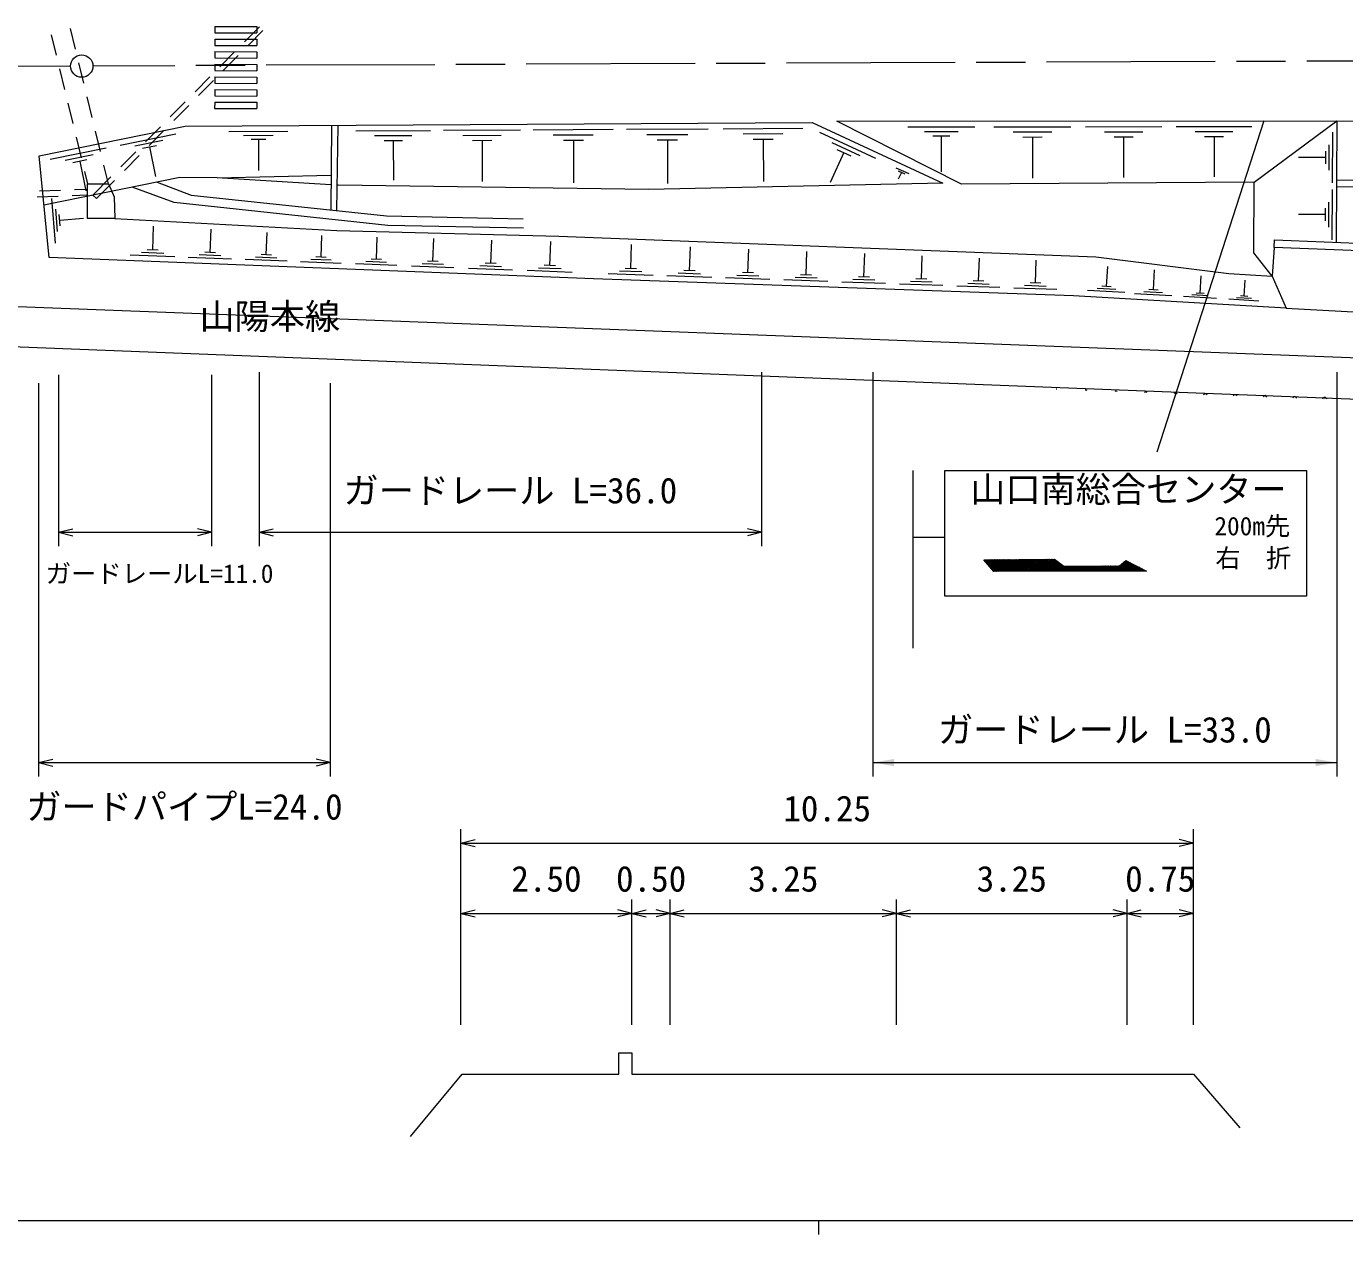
# Model space of a CAD drawing. Units: millimetres, scale not verified. Extents: x 40000 to 680000, y 20000 to 380000.
# Drawn here: x 211662 to 305407, y 204000 to 289948 of the extents above; entities that cross this region are included whole.
import ezdxf
from ezdxf.enums import TextEntityAlignment as Align

# ---------------------------------------------------------------- set-up
doc = ezdxf.new("R2010")
doc.units = ezdxf.units.MM
doc.header["$LTSCALE"] = 1000
doc.linetypes.add('CHAIN', pattern=[18.5, 12, -1.5, 3.5, -1.5])
for name, color, linetype, lineweight in [('M-BGD', 7, 'Continuous', 13), ('M-BMK', 2, 'CHAIN', 13), ('M-BMK-SRVR', 3, 'Continuous', 13), ('M-STR-HTXT', 7, 'Continuous', 13), ('M-STR-STRC', 7, 'Continuous', 13), ('M-TTL-BAND', 7, 'Continuous', 13)]:
    doc.layers.add(name, color=color, linetype=linetype, lineweight=lineweight)
doc.styles.add('ＭＳ ゴシック', font='')
doc.styles.get('ＭＳ ゴシック').set_extended_font_data('MS Gothic')

# ---------------------------------------------------------------- blocks, each defined once
blk = doc.blocks.new('filled_arrow')
at = {"color": 0, "linetype": 'Continuous', "lineweight": -2}
blk.add_solid([(7.5, 1.25), (0, 0), (7.5, -1.25)], dxfattribs=at)

msp = doc.modelspace()

# ---------------------------------------------------------------- linework, layer by layer
at = {"layer": 'M-BGD'}
for p, q in [((215165, 288333), (214810, 289790)), ((225060, 289948), (225059, 289498)), ((225060, 289948), (228060, 289944)), ((227174, 288837), (228230, 289903)), ((228060, 289944), (228059, 289494)), ((213434, 289345), (213789, 287887)), ((225059, 289048), (225058, 288598)), ((225059, 289498), (228059, 289494)), ((225059, 289048), (228059, 289044)), ((228482, 289654), (227426, 288588)), ((228059, 289044), (228058, 288594)), ((225058, 288148), (225057, 287698)), ((225058, 288598), (228058, 288594)), ((225058, 288148), (228058, 288144)), ((225415, 287061), (226471, 288127)), ((226723, 287877), (225667, 286811)), ((228058, 288144), (228057, 287694)), ((214026, 286916), (214381, 285458)), ((215757, 285904), (215402, 287361)), ((225056, 287248), (225056, 286798)), ((225056, 287248), (228056, 287244)), ((225057, 287698), (228057, 287694)), ((228056, 287244), (228056, 286794)), ((223657, 285284), (224712, 286350)), ((224964, 286101), (223909, 285035)), ((225055, 286348), (225055, 285898)), ((225055, 286348), (228055, 286344)), ((225056, 286798), (228056, 286794)), ((228055, 286344), (228055, 285894)), ((225054, 285448), (225054, 284998)), ((225054, 285448), (228054, 285444)), ((225054, 284998), (228054, 284994)), ((225055, 285898), (228055, 285894)), ((228054, 285444), (228054, 284994)), ((214618, 284487), (214974, 283030)), ((216350, 283475), (215994, 284932)), ((221898, 283508), (222953, 284574)), ((223205, 284324), (222150, 283258)), ((225053, 284548), (225052, 284098)), ((225052, 284098), (228052, 284094)), ((225053, 284548), (228053, 284544)), ((228053, 284544), (228052, 284094)), ((216942, 281046), (216587, 282503)), ((218336, 281502), (222301, 282307)), ((220139, 281731), (221194, 282797)), ((221446, 282547), (220391, 281481)), ((226063, 282467), (230257, 282491)), ((227113, 282193), (229210, 282205)), ((233353, 282909), (233307, 276896)), ((233741, 276851), (233846, 282912)), ((235099, 282519), (240407, 282549)), ((236428, 282173), (239082, 282188)), ((241314, 282555), (246808, 282586)), ((242690, 282196), (245436, 282212)), ((247712, 282591), (253396, 282624)), ((249135, 282221), (251978, 282237)), ((254333, 282629), (260144, 282663)), ((255788, 282250), (258694, 282267)), ((261222, 282669), (266877, 282701)), ((262638, 282300), (265465, 282316)), ((268056, 282425), (272045, 280569)), ((274335, 282793), (279111, 282797)), ((275529, 282475), (277917, 282478)), ((280464, 282806), (285947, 282811)), ((281836, 282442), (284577, 282444)), ((286975, 282812), (292403, 282818)), ((288332, 282452), (291046, 282455)), ((293430, 282819), (298805, 282824)), ((294774, 282462), (297461, 282465)), ((304533, 282420), (304513, 278812)), ((213362, 280492), (217346, 281301)), ((215210, 282058), (215566, 280601)), ((219381, 281439), (221364, 281841)), ((219930, 281275), (220922, 281476)), ((220426, 281376), (220855, 279260)), ((227639, 281917), (228687, 281923)), ((228163, 281920), (228176, 279683)), ((237094, 281823), (238421, 281830)), ((237757, 281826), (237773, 278996)), ((243378, 281834), (244752, 281842)), ((244065, 281838), (244082, 278908)), ((249848, 281846), (251269, 281854)), ((250559, 281850), (250576, 278818)), ((256517, 281867), (257969, 281875)), ((257243, 281871), (257261, 278772)), ((263347, 281927), (264761, 281935)), ((264054, 281931), (264071, 278915)), ((268930, 281695), (270924, 280767)), ((276127, 282158), (277320, 282159)), ((276724, 282158), (276726, 279611)), ((282521, 282077), (283892, 282078)), ((283207, 282078), (283210, 279153)), ((289011, 282091), (290368, 282092)), ((289690, 282091), (289693, 279196)), ((295446, 282104), (296790, 282106)), ((296118, 282105), (296121, 279239)), ((304288, 281519), (304278, 279715)), ((214412, 280429), (216404, 280833)), ((214964, 280264), (215960, 280466)), ((215462, 280365), (215893, 278240)), ((218380, 279954), (219435, 281020)), ((219687, 280771), (218632, 279705)), ((269803, 280965), (268814, 278838)), ((269305, 281197), (270302, 280733)), ((304042, 280619), (302118, 280629)), ((304045, 281069), (304040, 280168)), ((215803, 279629), (216017, 278748)), ((217504, 278740), (217179, 280075)), ((273492, 279896), (274405, 279471)), ((273663, 279668), (274120, 279456)), ((273892, 279562), (273665, 279074)), ((216390, 277944), (217676, 279244)), ((217928, 278994), (216642, 277695)), ((212426, 277824), (213925, 277880)), ((214086, 278283), (212587, 278227)), ((213745, 274536), (213468, 277711)), ((214924, 277918), (216015, 277958)), ((216016, 278355), (215085, 278320)), ((216642, 277695), (216390, 277944)), ((304510, 278344), (304490, 274770)), ((213887, 275348), (213749, 276936)), ((214064, 275764), (213995, 276557)), ((304024, 276559), (302118, 276570)), ((304026, 277006), (304021, 276113)), ((304267, 277452), (304257, 275665)), ((214030, 276161), (215723, 276308)), ((220648, 274038), (220714, 275737)), ((224733, 273865), (224797, 275511)), ((228722, 273696), (228785, 275291)), ((232618, 273531), (232678, 275076)), ((236552, 273382), (236614, 274947)), ((240575, 273236), (240638, 274848)), ((244686, 273087), (244751, 274747)), ((300424, 274758), (333887, 273463)), ((221435, 273795), (219843, 273857)), ((221046, 274023), (220250, 274054)), ((225119, 273850), (224347, 273880)), ((248890, 272935), (248956, 274643)), ((254644, 272719), (254704, 274427)), ((258822, 272569), (258882, 274264)), ((262978, 272419), (263038, 274103)), ((267111, 272270), (267170, 273942)), ((271222, 272122), (271281, 273782)), ((222223, 273551), (219039, 273676)), ((226260, 273393), (223173, 273514)), ((225496, 273629), (223953, 273690)), ((230202, 273239), (227211, 273356)), ((229462, 273467), (227967, 273526)), ((229096, 273681), (228348, 273711)), ((234051, 273088), (231154, 273201)), ((233335, 273309), (231886, 273366)), ((232980, 273517), (232256, 273545)), ((238005, 272933), (235070, 273048)), ((237279, 273158), (235811, 273215)), ((236919, 273368), (236186, 273396)), ((242070, 272774), (239048, 272892)), ((241323, 273005), (239811, 273064)), ((240953, 273221), (240197, 273251)), ((245456, 272849), (243900, 272910)), ((245075, 273072), (244297, 273102)), ((249290, 272919), (248489, 272950)), ((275311, 271975), (275369, 273623)), ((279377, 271829), (279434, 273464)), ((283421, 271683), (283478, 273307)), ((288476, 271443), (288559, 272861)), ((246226, 272611), (243114, 272733)), ((250474, 272445), (247271, 272570)), ((249682, 272690), (248080, 272752)), ((256230, 272236), (253028, 272349)), ((255437, 272477), (253836, 272534)), ((255044, 272705), (254244, 272733)), ((260397, 272089), (257218, 272201)), ((259610, 272329), (258020, 272385)), ((259220, 272555), (258425, 272583)), ((264542, 271943), (261385, 272054)), ((263760, 272181), (262182, 272237)), ((263373, 272405), (262584, 272433)), ((268664, 271797), (265530, 271908)), ((267888, 272034), (266321, 272089)), ((267503, 272257), (266720, 272284)), ((271993, 271887), (270437, 271942)), ((271611, 272109), (270833, 272136)), ((275697, 271962), (274924, 271989)), ((291805, 271203), (291889, 272621)), ((295135, 270964), (295208, 272209)), ((298265, 270754), (298332, 271891)), ((272763, 271653), (269652, 271762)), ((276841, 271509), (273751, 271618)), ((276076, 271742), (274531, 271796)), ((280896, 271366), (277829, 271474)), ((280136, 271597), (278603, 271651)), ((279760, 271815), (278993, 271842)), ((284929, 271224), (281884, 271331)), ((284175, 271453), (282652, 271507)), ((283801, 271670), (283040, 271697)), ((289784, 271010), (287126, 271166)), ((289130, 271226), (287801, 271304)), ((288808, 271423), (288143, 271462)), ((293114, 270771), (290455, 270927)), ((292460, 270987), (291130, 271065)), ((292138, 271184), (291473, 271223)), ((295427, 270947), (294843, 270981)), ((296284, 270585), (293950, 270722)), ((295709, 270774), (294542, 270843)), ((299315, 270406), (297182, 270532)), ((298790, 270580), (297723, 270643)), ((298532, 270738), (297998, 270769))]:
    msp.add_line(p, q, dxfattribs=at)
for points in [[(298973, 278872), (278165, 278734), (269292, 283195), (304858, 283230), (310055, 283197)], [(300247, 272168), (298942, 273845), (298973, 278872), (304858, 283230), (304809, 274588)], [(213281, 273501), (212561, 280738), (222962, 282849), (267542, 283105), (276836, 278782), (255915, 278344), (233825, 278650), (233772, 278654)], [(225228, 279185), (222564, 279203), (212911, 277219)], [(247007, 275582), (237378, 275771), (222180, 277423), (219178, 278507)], [(220952, 278872), (223391, 277944), (237260, 276479), (246984, 276267)], [(233321, 278682), (225228, 279185), (233326, 279356)], [(304834, 279018), (332943, 279042), (332944, 278525), (304831, 278500)], [(217949, 276290), (233728, 275419), (249516, 275029), (287712, 273542), (297180, 272366), (300247, 272168)], [(59373, 274907), (112563, 273799), (341715, 265011), (385044, 263657)], [(333906, 272915), (300403, 274212), (300424, 274758)], [(300403, 274212), (300247, 272168), (301243, 269892), (317746, 269009), (334069, 268324), (335189, 268328), (338202, 268119)], [(301243, 269892), (286119, 270781), (251994, 271985), (213281, 273501)], [(384761, 260692), (341512, 262028), (112422, 271002), (59393, 272542)], [(238972, 210975), (242652, 215426), (253803, 215426), (253803, 216931), (254727, 216931), (254727, 215426), (294650, 215426), (297964, 211587)]]:
    msp.add_lwpolyline(points, dxfattribs=at)
msp.add_lwpolyline([(217949, 276290), (216009, 276273), (216017, 278748), (217504, 278740), (217913, 277817)], close=True, dxfattribs=at)
for centre, start, end in [((284901, 263990), 78.98603, 96.74545), ((287022, 263924), 61.76891, 113.96258), ((289142, 263859), 51.7754, 123.95609), ((291262, 263793), 43.76575, 131.96573), ((293382, 263728), 36.78051, 138.95097), ((295503, 263662), 30.427, 145.30449), ((297623, 263597), 24.49645, 151.23503), ((299743, 263531), 18.86007, 156.87141), ((301864, 263466), 13.42963, 162.30185), ((303984, 263400), 8.13941, 167.59207)]:
    msp.add_arc(centre, 150, start, end, dxfattribs=at)
at = {"layer": 'M-BMK'}
for p, q in [((214797, 287122), (116230, 286772)), ((314710, 287510), (216397, 287128))]:
    msp.add_line(p, q, dxfattribs=at)
at = {"layer": 'M-BMK-SRVR'}
msp.add_circle((215597, 287125), 800, dxfattribs=at)
at = {"layer": 'M-STR-HTXT'}
for p, q in [((228224, 265357), (228224, 252966)), ((263933, 265357), (263933, 252966)), ((271858, 265357), (271858, 236580)), ((304858, 265357), (304858, 236580)), ((212533, 264565), (212533, 236580)), ((213958, 265168), (213958, 252966)), ((224829, 265168), (224829, 252966)), ((233273, 264565), (233273, 236580)), ((213958, 253966), (214958, 254216)), ((224829, 253966), (223829, 254216)), ((228224, 253966), (229224, 254216)), ((263933, 253966), (262933, 254216)), ((213958, 253966), (224829, 253966)), ((213958, 253966), (214958, 253716)), ((224829, 253966), (223829, 253716)), ((228224, 253966), (263933, 253966)), ((228224, 253966), (229224, 253716)), ((263933, 253966), (262933, 253716)), ((212533, 237580), (213533, 237830)), ((212533, 237580), (233273, 237580)), ((212533, 237580), (213533, 237330)), ((233273, 237580), (232273, 237830)), ((233273, 237580), (232273, 237330)), ((271858, 237580), (304858, 237580)), ((242569, 218923), (242569, 232850)), ((294650, 218923), (294650, 232850)), ((242569, 231850), (243569, 232100)), ((242569, 231850), (294650, 231850)), ((242569, 231850), (243569, 231600)), ((294650, 231850), (293650, 232100)), ((294650, 231850), (293650, 231600)), ((254727, 218923), (254727, 227850)), ((257451, 218923), (257451, 227850)), ((273530, 218923), (273530, 227850)), ((289940, 218923), (289940, 227850)), ((242569, 226850), (243569, 227100)), ((254727, 226850), (253727, 227100)), ((254727, 226850), (255727, 227100)), ((257451, 226850), (256451, 227100)), ((257451, 226850), (258451, 227100)), ((273530, 226850), (272530, 227100)), ((273530, 226850), (274530, 227100)), ((289940, 226850), (288940, 227100)), ((289940, 226850), (290940, 227100)), ((294650, 226850), (293650, 227100)), ((242569, 226850), (254727, 226850)), ((242569, 226850), (243569, 226600)), ((254727, 226850), (253727, 226600)), ((254727, 226850), (257451, 226850)), ((254727, 226850), (255727, 226600)), ((257451, 226850), (256451, 226600)), ((257451, 226850), (273530, 226850)), ((257451, 226850), (258451, 226600)), ((273530, 226850), (272530, 226600)), ((273530, 226850), (289940, 226850)), ((273530, 226850), (274530, 226600)), ((289940, 226850), (288940, 226600)), ((289940, 226850), (294650, 226850)), ((289940, 226850), (290940, 226600)), ((294650, 226850), (293650, 226600))]:
    msp.add_line(p, q, dxfattribs=at)
at = {"layer": 'M-STR-STRC'}
for p, q in [((299664, 283225), (292046, 259654)), ((274705, 258354), (274705, 245722)), ((274705, 253602), (276979, 253602)), ((279777, 251983), (279807, 252011)), ((279794, 252011), (280573, 251182)), ((279831, 251920), (279929, 252011)), ((279886, 251858), (280050, 252012)), ((279907, 252011), (280686, 251182)), ((279940, 251795), (280172, 252013)), ((279994, 251732), (280293, 252014)), ((280020, 252012), (280800, 251183)), ((280049, 251670), (280415, 252014)), ((280103, 251607), (280537, 252015)), ((280133, 252013), (280913, 251183)), ((280157, 251545), (280658, 252016)), ((280211, 251482), (280780, 252017)), ((280246, 252013), (281027, 251183)), ((280266, 251420), (280902, 252017)), ((280320, 251357), (281023, 252018)), ((280359, 252014), (281140, 251183)), ((280374, 251294), (281145, 252019)), ((280429, 251232), (281266, 252020)), ((280472, 252015), (281254, 251183)), ((280497, 251182), (281388, 252020)), ((280585, 252015), (281367, 251183)), ((280618, 251182), (281510, 252021)), ((280698, 252016), (281481, 251184)), ((280739, 251182), (281631, 252022)), ((280811, 252017), (281594, 251184)), ((280860, 251183), (281753, 252022)), ((280924, 252017), (281708, 251184)), ((280981, 251183), (281875, 252023)), ((281037, 252018), (281821, 251184)), ((281102, 251183), (281996, 252024)), ((281150, 252019), (281935, 251184)), ((281223, 251183), (282118, 252025)), ((281263, 252019), (282048, 251184)), ((281344, 251183), (282240, 252025)), ((281376, 252020), (282162, 251184)), ((281465, 251183), (282361, 252026)), ((281489, 252021), (282275, 251185)), ((281586, 251184), (282483, 252027)), ((281602, 252022), (282389, 251185)), ((281707, 251184), (282604, 252028)), ((281715, 252022), (282502, 251185)), ((281828, 251184), (282726, 252028)), ((281828, 252023), (282616, 251185)), ((281941, 252024), (282729, 251185)), ((281949, 251184), (282848, 252029)), ((282054, 252024), (282843, 251185)), ((282070, 251184), (282969, 252030)), ((282167, 252025), (282956, 251186)), ((282191, 251184), (283091, 252030)), ((282280, 252026), (283070, 251186)), ((282312, 251185), (283213, 252031)), ((282393, 252026), (283183, 251186)), ((282433, 251185), (283334, 252032)), ((282506, 252027), (283297, 251186)), ((282554, 251185), (283456, 252033)), ((282619, 252028), (283410, 251186)), ((282675, 251185), (283577, 252033)), ((282732, 252028), (283524, 251186)), ((282796, 251185), (283699, 252034)), ((282845, 252029), (283637, 251186)), ((282917, 251185), (283821, 252035)), ((282958, 252030), (283751, 251187)), ((283038, 251186), (283942, 252036)), ((283071, 252030), (283864, 251187)), ((283160, 251186), (284064, 252036)), ((283184, 252031), (283978, 251187)), ((283281, 251186), (284186, 252037)), ((283297, 252032), (284091, 251187)), ((283402, 251186), (284307, 252038)), ((283410, 252032), (284205, 251187)), ((283523, 251186), (284429, 252038)), ((283523, 252033), (284318, 251187)), ((283636, 252034), (284432, 251188)), ((283644, 251186), (284550, 252039)), ((283749, 252034), (284545, 251188)), ((283765, 251187), (284672, 252040)), ((283862, 252035), (284659, 251188)), ((283886, 251187), (284788, 252036)), ((283975, 252036), (284772, 251188)), ((284007, 251187), (284855, 251985)), ((284088, 252036), (284886, 251188)), ((284128, 251187), (284923, 251934)), ((284201, 252037), (284999, 251188)), ((284249, 251187), (284990, 251884)), ((284314, 252038), (285113, 251189)), ((284370, 251187), (285057, 251833)), ((284427, 252038), (285226, 251189)), ((284491, 251188), (285124, 251783)), ((284540, 252039), (285340, 251189)), ((284612, 251188), (285191, 251732)), ((284653, 252040), (285453, 251189)), ((284733, 251188), (285258, 251682)), ((284766, 252040), (285567, 251189)), ((284854, 251188), (285325, 251631)), ((284975, 251188), (285392, 251580)), ((285096, 251188), (285475, 251545)), ((285118, 251787), (285680, 251189)), ((285217, 251189), (285597, 251546)), ((285338, 251189), (285719, 251547)), ((285459, 251189), (285840, 251547)), ((285459, 251545), (285794, 251189)), ((285572, 251546), (285907, 251190)), ((285580, 251189), (285962, 251548)), ((285685, 251546), (286021, 251190)), ((285701, 251189), (286084, 251549)), ((285798, 251547), (286134, 251190)), ((285822, 251189), (286205, 251550)), ((285911, 251548), (286248, 251190)), ((285943, 251190), (286327, 251551)), ((286024, 251549), (286361, 251190)), ((286064, 251190), (286449, 251551)), ((286137, 251549), (286475, 251190)), ((286185, 251190), (286571, 251552)), ((286250, 251550), (286588, 251191)), ((286306, 251190), (286692, 251553)), ((286363, 251551), (286702, 251191)), ((286427, 251190), (286814, 251554)), ((286476, 251552), (286815, 251191)), ((286548, 251190), (286936, 251555)), ((286589, 251552), (286929, 251191)), ((286670, 251191), (287058, 251555)), ((286702, 251553), (287042, 251191)), ((286791, 251191), (287179, 251556)), ((286815, 251554), (287156, 251191)), ((286912, 251191), (287301, 251557)), ((286928, 251555), (287269, 251191)), ((287033, 251191), (287423, 251558)), ((287041, 251555), (287383, 251192)), ((287154, 251191), (287544, 251559)), ((287154, 251556), (287496, 251192)), ((287266, 251557), (287610, 251192)), ((287275, 251191), (287666, 251560)), ((287379, 251558), (287723, 251192)), ((287396, 251192), (287788, 251560)), ((287492, 251558), (287837, 251192)), ((287517, 251192), (287910, 251561)), ((287605, 251559), (287950, 251192)), ((287638, 251192), (288031, 251562)), ((287718, 251560), (288064, 251193)), ((287759, 251192), (288153, 251563)), ((287831, 251561), (288177, 251193)), ((287880, 251192), (288275, 251564)), ((287944, 251561), (288291, 251193)), ((288001, 251192), (288396, 251564)), ((288057, 251562), (288404, 251193)), ((288122, 251193), (288518, 251565)), ((288170, 251563), (288518, 251193)), ((288243, 251193), (288640, 251566)), ((288283, 251564), (288631, 251193)), ((288364, 251193), (288762, 251567)), ((288396, 251564), (288745, 251193)), ((288485, 251193), (288883, 251568)), ((288509, 251565), (288858, 251194)), ((288606, 251193), (289005, 251568)), ((288622, 251566), (288972, 251194)), ((288727, 251193), (289127, 251569)), ((288735, 251567), (289085, 251194)), ((288848, 251194), (289248, 251570)), ((288848, 251567), (289198, 251194)), ((288960, 251568), (289312, 251194)), ((288969, 251194), (289370, 251571)), ((289073, 251569), (289425, 251194)), ((289090, 251194), (289878, 251935)), ((289186, 251570), (289539, 251195)), ((289211, 251194), (289956, 251895)), ((289299, 251570), (289652, 251195)), ((289332, 251194), (290034, 251854)), ((289402, 251582), (289766, 251195)), ((289453, 251194), (290112, 251814)), ((289465, 251636), (289879, 251195)), ((289528, 251690), (289993, 251195)), ((289574, 251195), (290190, 251774)), ((289591, 251743), (290106, 251195)), ((289654, 251797), (290220, 251196)), ((289695, 251195), (290268, 251733)), ((289718, 251851), (290333, 251196)), ((289781, 251904), (290447, 251196)), ((289816, 251195), (290346, 251693)), ((289854, 251948), (290560, 251196)), ((289937, 251195), (290424, 251653)), ((290058, 251195), (290502, 251612)), ((290075, 251833), (290674, 251196)), ((290180, 251195), (290580, 251572)), ((290296, 251719), (290787, 251196)), ((290301, 251196), (290658, 251532)), ((290422, 251196), (290736, 251492)), ((290517, 251605), (290901, 251196)), ((290543, 251196), (290814, 251451)), ((290664, 251196), (290892, 251411)), ((290738, 251491), (291014, 251197)), ((290785, 251196), (290970, 251371)), ((290906, 251196), (291048, 251330)), ((290959, 251376), (291128, 251197)), ((291027, 251197), (291126, 251290)), ((291148, 251197), (291204, 251250)), ((291180, 251262), (291241, 251197)), ((291269, 251197), (291282, 251209))]:
    msp.add_line(p, q, dxfattribs=at)
for points in [[(302705, 249427), (276979, 249427), (276979, 258354), (302705, 258354)], [(284782, 252041), (285439, 251545), (289389, 251571), (289840, 251955), (291306, 251197), (280472, 251182), (279753, 252010)]]:
    msp.add_lwpolyline(points, close=True, dxfattribs=at)
at = {"layer": 'M-TTL-BAND'}
for p, q in [((40000, 205000), (579000, 205000)), ((268000, 205000), (268000, 204000))]:
    msp.add_line(p, q, dxfattribs=at)

# ---------------------------------------------------------------- block references
at = {"layer": 'M-STR-HTXT', "xscale": 200, "yscale": 200}
msp.add_blockref('filled_arrow', (271858, 237580), dxfattribs=at)
at = {"layer": 'M-STR-HTXT', "xscale": 200, "yscale": 200, "rotation": 180}
msp.add_blockref('filled_arrow', (304858, 237580), dxfattribs=at)

# ---------------------------------------------------------------- texts
at = {"layer": 'M-BGD', "style": 'ＭＳ ゴシック'}
msp.add_text('山陽本線', height=1833, dxfattribs=at).set_placement((228972, 269317), align=Align.MIDDLE_CENTER)
at = {"layer": 'M-STR-HTXT', "style": 'ＭＳ ゴシック'}
for s, height, p in [('ガードレール L=36.0', 1833, (246079, 255466)), ('ガードレールL=11.0', 1320, (221135, 249967)), ('ガードレール L=33.0', 1833, (288358, 238455)), ('ガードパイプL=24.0', 1833, (222903, 232973)), ('10.25', 1833, (268609, 232850)), ('2.50', 1833, (248648, 227850)), ('0.50', 1833, (256089, 227850)), ('3.25', 1833, (265490, 227850)), ('3.25', 1833, (281735, 227850)), ('0.75', 1833, (292295, 227850))]:
    msp.add_text(s, height=height, dxfattribs=at).set_placement(p, align=Align.BOTTOM_CENTER)
at = {"layer": 'M-STR-STRC', "style": 'ＭＳ ゴシック'}
for s, height, p in [('山口南総合センター', 1833, (290032, 255555)), ('200m先', 1320, (298843, 253346)), ('右\u3000折', 1320, (298916, 251069))]:
    msp.add_text(s, height=height, dxfattribs=at).set_placement(p, align=Align.BOTTOM_CENTER)

doc.saveas('drawing.dxf')
